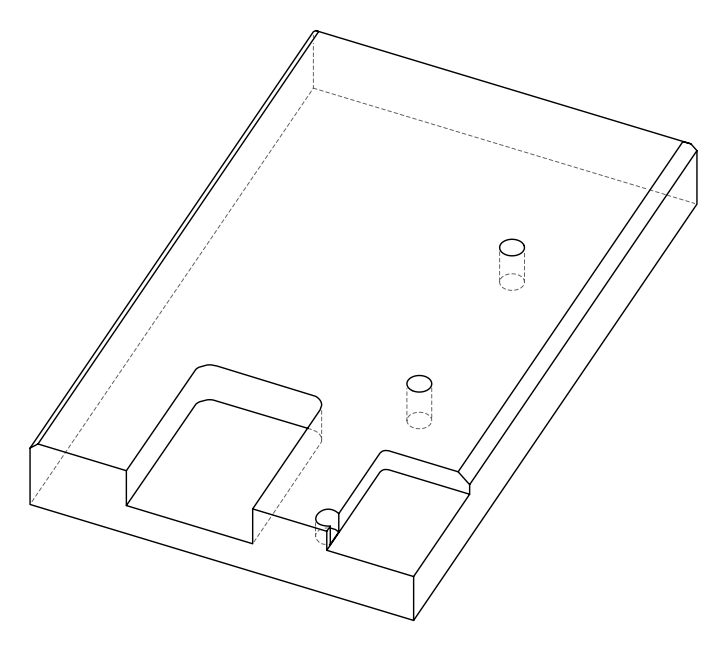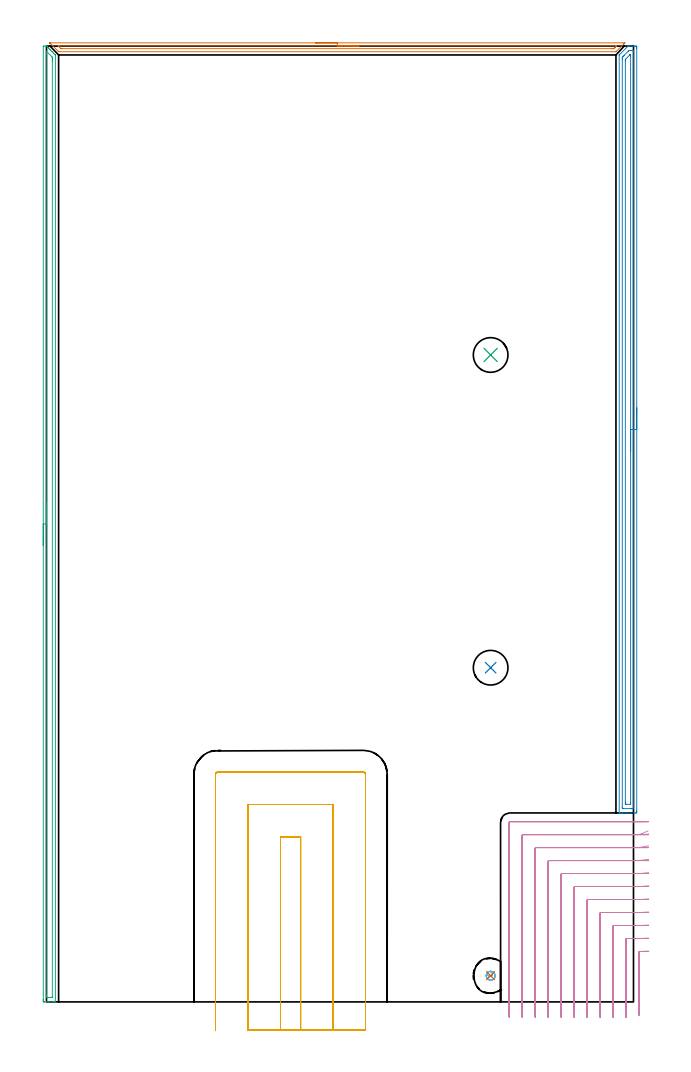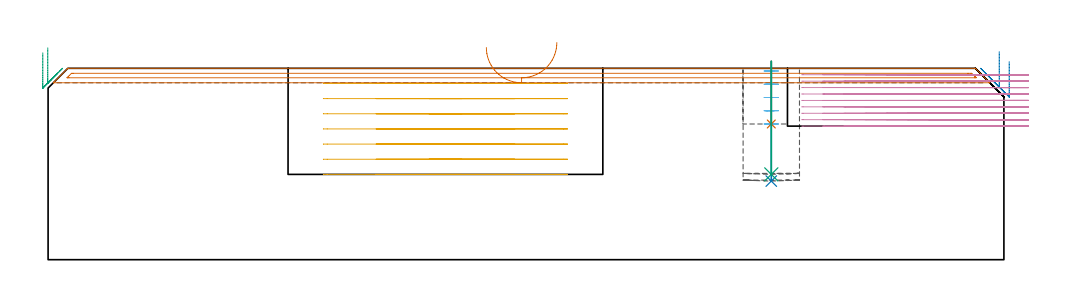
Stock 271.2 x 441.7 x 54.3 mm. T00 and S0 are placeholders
(PLAN: 9 operations, 5 tool changes, 54.9 min)
(1 AREA_MILL | FG_CHAMFER_SURFACE | UGT0205_001 | 4.35 min | 2272 mm3)
(2 AREA_MILL_1 | FG_CHAMFER_SURFACE_1 | UGT0205_001 | 8.7 min | 11746 mm3)
(3 AREA_MILL_2 | FG_CHAMFER_SURFACE_2 | UGT0205_001 | 7.24 min | 6886 mm3)
(4 MILL_CORNER_NOTCH_RECTANGULAR | CORNER_NOTCH_RECTANGULAR | UGT0201_007 | Follow Part, ap 2, ae 75% | 20.96 min | 87681 mm3)
(5 MILL_SLOT | SLOT_PARTIAL_RECTANGULAR | UGT0201_094 | Follow Part, ap 5, ae 75% | 12.87 min | 310798 mm3)
(6 MILL_BLIND_HOLE_FROM_SOLID_MATERIAL | STEP1POCKET | NXT0201_011 | Spiral | 0.41 min | 2708 mm3)
(7 BORE_BLIND_HOLE | STEP1POCKET | UGT0332_065 | 0.07 min | 0 mm3)
(8 INDEXABLE_INSERT_DRILL_BLIND_HOLE_FROM_SOLID | STEP1POCKET_1 | NXT0302_003 | 0.14 min | 6380 mm3)
(9 INDEXABLE_INSERT_DRILL_BLIND_HOLE_FROM_SOLID_1 | STEP1POCKET_2 | NXT0302_003 | 0.13 min | 5997 mm3)
(TOOL UGT0205_001 | Chamfer Mill 20 x 3 x 45 deg. | D20 FL50 Z2)
(TOOL UGT0201_007 | End Mill 8 mm | D8 FL19 Z4)
(TOOL UGT0201_094 | End mill 20 mm | D20 FL38 Z4)
(TOOL NXT0201_011 | ENDMILL 12mm [2P460-1200-NA 1630] | D12 FL38 Z6)
(TOOL UGT0332_065 | 16 mm Boring Bar Slip Fit | D16)
(TOOL NXT0302_003 | Index. Insert Drill 16mm [880-D1600L20-05] | D16 PA176 FL80 Z2)
(OP 1 AREA_MILL)
G17 G21 G94 G90
T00 M6
G54
G17 G0 G90 X124.35 Y443.1 S1061 M3
G43 Z64.3 H0
Z60.2
G94 G1 X124.388 Z59.328 F250.
X124.502 Z58.463
X124.691 Z57.612
X124.953 Z56.78
X125.287 Z55.974
X125.69 Z55.2
X126.159 Z54.464
X126.69 Z53.772
X127.279 Z53.129
X127.922 Z52.54
X128.614 Z52.008
X129.35 Z51.54
X130.124 Z51.137
X130.93 Z50.803
X131.762 Z50.541
X132.614 Z50.352
X133.479 Z50.238
X134.35 Z50.2
X267.058
X267.17 Y443.096 Z50.195
X267.181 Y443.092 Z50.198
X267.184 Y443.091 Z50.199
X267.165 Y443.06 Z50.23
X267.027 Y442.926 Z50.372
X266.894 Y442.792 Z50.504
X266.766 Y442.665 Z50.633
X263.307 Y439.207 Z54.093
X263.136 Y439.038 Z54.257
X263.095 Y439.004 Z54.289
X263.007 Y439. Z54.3
X5.693
X5.605 Y439.004 Z54.289
X5.564 Y439.038 Z54.257
X5.393 Y439.207 Z54.093
X1.806 Y442.792 Z50.504
X1.673 Y442.926 Z50.372
X1.535 Y443.06 Z50.23
X1.516 Y443.091 Z50.199
X1.519 Y443.092 Z50.198
X1.53 Y443.096 Z50.196
X1.642 Y443.1 Z50.2
X134.35
Y441.686 Z51.614
X262.808 Y441.685 Z51.615
X263.007
X263.252 Y441.682 Z51.618
X263.308 Y441.679 Z51.621
X263.287 Y441.648 Z51.652
X263.112 Y441.466 Z51.834
X263.007 Y441.357 Z51.943
X262.852 Y441.201 Z52.099
X262.7 Y441.05 Z52.25
X262.409 Y440.762 Z52.538
X262.113 Y440.474 Z52.826
X262.048 Y440.421 Z52.879
X261.992 Y440.419 Z52.881
X261.87 Y440.416 Z52.884
X261.22 Y440.414 Z52.886
X260.978
X7.239
X6.913 Y440.416 Z52.884
X6.75 Y440.418 Z52.882
X6.67 Y440.421 Z52.879
X6.633 Y440.429 Z52.871
X6.587 Y440.469 Z52.831
X6.001 Y441.05 Z52.25
X5.693 Y441.359 Z51.941
X5.404 Y441.658 Z51.642
X5.387 Y441.68 Z51.62
X5.418 Y441.681 Z51.619
X5.509 Y441.684 Z51.616
X5.693 Y441.685 Z51.615
X5.935 Y441.686 Z51.614
X134.35
X135.222 Z51.652
X136.087 Z51.766
X136.938 Z51.955
X137.77 Z52.217
X138.576 Z52.551
X139.35 Z52.954
X140.086 Z53.423
X140.778 Z53.954
X141.421 Z54.543
X142.011 Z55.186
X142.542 Z55.878
X143.01 Z56.614
X143.413 Z57.388
X143.747 Z58.194
X144.009 Z59.026
X144.198 Z59.878
X144.312 Z60.743
X144.35 Z61.614
G0 Z64.3
M5
M2
(OP 2 AREA_MILL_1)
G17 G21 G94 G90
T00 M6
G54
G17 G0 G90 X272.7 Y274.45 S1061 M3
G43 Z64.3 H0
Z56.2
G94 G1 Y274.412 Z55.328 F250.
Y274.298 Z54.464
Y274.109 Z53.612
Y273.847 Z52.78
Y273.513 Z51.974
Y273.11 Z51.2
Y272.642 Z50.464
Y272.11 Z49.772
Y271.521 Z49.129
Y270.878 Z48.54
Y270.186 Z48.008
Y269.45 Z47.54
Y268.676 Z47.137
Y267.87 Z46.803
Y267.038 Z46.541
Y266.187 Z46.352
Y265.322 Z46.238
Y264.45 Z46.2
Y88.305
X272.699 Y87.924 Z46.201
X272.695 Y87.417 Z46.203
X272.692 Y87.309 Z46.206
X272.192 Y87.3 Z46.705
X267.765 Z51.13
X266.345 Z52.551
X265.994 Z52.902
X265.291 Z53.609
X265.003 Z53.896
X264.625 Y87.307 Z54.266
X264.603 Y87.31 Z54.288
X264.6 Y87.477 Z54.3
Y437.401
X264.604 Y437.495 Z54.289
X264.627 Y437.525 Z54.268
X264.71 Y437.611 Z54.188
X268.522 Y441.423 Z50.376
X268.65 Y441.547 Z50.248
X268.696 Y441.59 Z50.201
X269. Y441.599 Z49.894
X269.353 Y441.6 Z49.546
X270.773 Z48.124
X271.306 Z47.59
X271.658 Z47.239
X272.192 Y441.596 Z46.703
X272.691 Y441.591 Z46.205
X272.694 Y441.482 Z46.203
X272.699 Y440.976 Z46.201
X272.7 Y440.463 Z46.2
Y264.45
X271.286 Z47.614
X271.285 Y89.494 Z47.615
X271.284 Y89.385 Z47.616
X271.281 Y89.331 Z47.619
X271.28 Y89.312 Z47.62
X271.237 Y89.31 Z47.663
X270.827 Y89.302 Z48.073
X270.421 Y89.3 Z48.479
X269.943 Z48.957
X266.4 Y89.301 Z52.5
X266.146 Y89.307 Z52.754
X266.033 Y89.31 Z52.867
X266.015 Y89.69 Z52.885
Y89.712
Y435.613
X266.031 Y436.469 Z52.869
X266.063 Y436.507 Z52.837
X266.47 Y436.919 Z52.43
X266.879 Y437.329 Z52.021
X268.738 Y439.188 Z50.162
X269.145 Y439.583 Z49.755
X269.535 Y439.591 Z49.365
X270.015 Y439.598 Z48.885
X270.421 Y439.599 Z48.479
X270.9 Z48.
X271.154 Y439.593 Z47.746
X271.267 Y439.59 Z47.633
X271.285 Y439.21 Z47.615
Y439.188
X271.286 Y264.45 Z47.614
X269.872 Z49.028
X269.871 Y92.054 Z49.029
X269.869 Y91.5 Z49.031
X269.866 Y91.331 Z49.034
X269.865 Y91.316 Z49.035
X269.85 Y91.31 Z49.05
X269.799 Y91.305 Z49.101
X269.732 Y91.301 Z49.168
X267.962 Y91.3 Z50.938
X267.765 Y91.302 Z51.135
X267.567 Y91.306 Z51.333
X267.442 Y91.31 Z51.458
X267.435 Y91.387 Z51.465
X267.433 Y91.5 Z51.467
X267.429 Y91.838 Z51.471
Y92.393
X267.428 Y92.733 Z51.472
X267.429 Y434.719 Z51.471
X267.43 Y435.057 Z51.47
X267.433 Y435.335 Z51.467
X267.435 Y435.403 Z51.465
X267.442 Y435.431 Z51.458
X267.468 Y435.459 Z51.432
X267.613 Y435.613 Z51.287
X269.4 Y437.4 Z49.5
X269.469 Y437.468 Z49.431
X269.535 Y437.53 Z49.365
X269.603 Y437.59 Z49.297
X269.733 Y437.591 Z49.167
X269.859 Y437.59 Z49.041
X269.864 Y437.513 Z49.036
X269.867 Y437.4 Z49.033
X269.87 Y437.062 Z49.03
X269.872 Y430.801 Z49.028
Y264.45
Y263.578 Z49.067
Y262.714 Z49.18
Y261.862 Z49.369
Y261.03 Z49.632
Y260.224 Z49.965
Y259.45 Z50.368
Y258.714 Z50.837
Y258.022 Z51.368
Y257.379 Z51.957
Y256.79 Z52.601
Y256.259 Z53.293
Y255.79 Z54.028
Y255.387 Z54.802
Y255.053 Z55.608
Y254.791 Z56.44
Y254.602 Z57.292
Y254.488 Z58.157
Y254.45 Z59.028
G0 Z64.3
M5
M2
(OP 3 AREA_MILL_2)
G17 G21 G94 G90
T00 M6
G54
G17 G0 G90 X-1.5 Y210.8 S1061 M3
G43 Z64.3 H0
Z58.7
G94 G1 Y210.838 Z57.828 F250.
Y210.952 Z56.964
Y211.141 Z56.112
Y211.403 Z55.28
Y211.737 Z54.474
Y212.14 Z53.7
Y212.609 Z52.964
Y213.14 Z52.272
Y213.729 Z51.629
Y214.372 Z51.04
Y215.064 Z50.509
Y215.8 Z50.04
Y216.574 Z49.637
Y217.38 Z49.303
Y218.212 Z49.041
Y219.064 Z48.852
Y219.928 Z48.738
Y220.8 Z48.7
Y441.43
X-1.497 Y441.51 Z48.703
X-1.492 Y441.59 Z48.706
X-1.139 Y441.6 Z49.061
X-0.286 Z49.913
X-0.035 Y441.597 Z50.164
X-0.007 Y441.595 Z50.192
X0.021 Y441.579 Z50.22
X0.204 Y441.396 Z50.403
X0.261 Y441.34 Z50.458
X0.319 Y441.281 Z50.518
X0.5 Y441.101 Z50.699
X0.558 Y441.043 Z50.755
X0.617 Y440.984 Z50.816
X0.796 Y440.805 Z50.995
X0.855 Y440.747 Z51.051
X1.561 Y440.039 Z51.761
X1.745 Y439.856 Z51.942
X2.442 Y439.158 Z52.642
X2.635 Y438.966 Z52.832
X3.296 Y438.304 Z53.496
X3.977 Y437.623 Z54.177
X4.096 Y437.494 Z54.29
X4.1 Y437.411 Z54.3
Y0.17
X4.097 Y0.01 Z54.288
X4.053 Y0.007 Z54.244
X3.663 Y0. Z53.863
X3.312 Z53.512
X2.635 Z52.83
X1.407 Z51.604
X0.855 Z51.049
X0.24 Z50.436
X-0.926 Y0.001 Z49.27
X-1.176 Y0.003 Z49.02
X-1.491 Y0.008 Z48.705
X-1.493 Y0.047 Z48.703
X-1.499 Y0.616 Z48.701
X-1.5 Y1.193 Z48.7
Y220.8
X-0.086 Z50.114
Y438.354
X-0.081 Y439.197 Z50.119
X-0.08 Y439.204 Z50.12
X-0.05 Y439.197 Z50.15
X-0.035 Y439.184 Z50.165
X2.632 Y436.517 Z52.832
X2.635 Y436.512 Z52.835
X2.682 Y435.624 Z52.882
X2.684 Y435.575 Z52.884
X2.686 Y434.731 Z52.886
X2.685 Y2.302 Z52.885
X2.683 Y2.201 Z52.883
X2.678 Y2.01 Z52.878
X2.635 Y2.008 Z52.835
X2.145 Y2.001 Z52.345
X0.855 Z51.055
X0.363 Y2.003 Z50.563
X-0.035 Y2.01 Z50.165
X-0.079 Y2.403 Z50.121
X-0.082 Y2.45 Z50.118
X-0.086 Y3.296 Z50.114
Y3.347
Y220.8
Y221.672 Z50.152
Y222.537 Z50.266
Y223.388 Z50.455
Y224.22 Z50.717
Y225.026 Z51.051
Y225.8 Z51.454
Y226.536 Z51.923
Y227.228 Z52.454
Y227.871 Z53.043
Y228.46 Z53.686
Y228.992 Z54.379
Y229.46 Z55.114
Y229.863 Z55.888
Y230.197 Z56.694
Y230.459 Z57.526
Y230.648 Z58.378
Y230.762 Z59.243
Y230.8 Z60.114
G0 Z64.3
M5
M2
(OP 4 MILL_CORNER_NOTCH_RECTANGULAR)
G17 G21 G94 G90
T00 M6
G54
G17 G0 G90 X278.198 Y23.466 S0 M3
G43 Z64.3 H0
Z52.478
G94 G1 X275.2 Y23.347 F250.
G2 X274.186 Y23.316 R60. F500.
G3 X273.8 Y22.92 R0.4
G1 Y-3.04
Y-6.04 F250.
G0 Z64.3
X278.197 Y29.485
Z52.478
G1 X275.2 Y29.353
G2 X272.819 Y29.3 R54. F500.
G1 X268.196
G3 X267.8 Y28.904 R0.4
G1 Y-4.
Y-7. F250.
G0 Z64.3
X278.196 Y35.508
Z52.478
G1 X275.2 Y35.359
G2 X272.819 Y35.3 R48. F500.
G1 X262.196
G3 X261.8 Y34.904 R0.4
G1 Y-4.
Y-7. F250.
G0 Z64.3
X278.195 Y41.538
Z52.478
G1 X275.2 Y41.368
G2 X272.819 Y41.3 R42. F500.
G1 X256.196
G3 X255.8 Y40.904 R0.4
G1 Y-4.
Y-7. F250.
G0 Z64.3
X278.193 Y47.577
Z52.478
G1 X275.2 Y47.379
G2 X272.819 Y47.3 R36. F500.
G1 X250.196
G3 X249.8 Y46.904 R0.4
G1 Y-4.
Y-7. F250.
G0 Z64.3
X278.191 Y53.633
Z52.478
G1 X275.2 Y53.395
G2 X272.819 Y53.3 R30. F500.
G1 X244.196
G3 X243.8 Y52.904 R0.4
G1 Y-4.
Y-7. F250.
G0 Z64.3
X278.185 Y59.716
Z52.478
G1 X275.2 Y59.418
G2 X272.819 Y59.3 R24. F500.
G1 X238.196
G3 X237.8 Y58.904 R0.4
G1 Y-4.
Y-7. F250.
G0 Z64.3
X278.174 Y65.855
Z52.478
G1 X275.2 Y65.458
G2 X272.819 Y65.3 R18. F500.
G1 X232.197
G3 X231.8 Y64.903 R0.4
G1 Y-4.
Y-7. F250.
G0 Z64.3
X278.14 Y72.134
Z52.478
G1 X275.2 Y71.539
G2 X272.819 Y71.3 R12. F500.
G1 X226.197
G3 X225.8 Y70.903 R0.4
G1 Y-4.
Y-7. F250.
G0 Z64.3
X277.954 Y78.983
Z52.478
G1 X275.2 Y77.793
G2 X272.819 Y77.3 R6. F500.
G1 X220.197
G3 X219.8 Y76.903 R0.4
G1 Y-4.
Y-7. F250.
G0 Z64.3
X275.819 Y83.3
Z52.478
G1 X272.819
X214.197 F500.
G3 X213.8 Y82.903 R0.4
G1 Y-4.
Y-7. F250.
G0 Z64.3
X278.2 Y23.323
Z50.655
G1 X275.2 Y23.302
G2 X274.77 Y23.3 R60. F500.
G1 X274.195
G3 X273.8 Y22.905 R0.4
G1 Y-3.04
Y-6.04 F250.
G0 Z64.3
X278.2 Y29.326
Z50.655
G1 X275.2 Y29.302
G2 X274.77 Y29.3 R54. F500.
G1 X268.196
G3 X267.8 Y28.904 R0.4
G1 Y-4.
Y-7. F250.
G0 Z64.3
X278.2 Y35.329
Z50.655
G1 X275.2 Y35.302
G2 X274.77 Y35.3 R48. F500.
G1 X262.196
G3 X261.8 Y34.904 R0.4
G1 Y-4.
Y-7. F250.
G0 Z64.3
X278.2 Y41.333
Z50.655
G1 X275.2 Y41.302
G2 X274.77 Y41.3 R42. F500.
G1 X256.196
G3 X255.8 Y40.904 R0.4
G1 Y-4.
Y-7. F250.
G0 Z64.3
X278.2 Y47.338
Z50.655
G1 X275.2 Y47.303
G2 X274.77 Y47.3 R36. F500.
G1 X250.196
G3 X249.8 Y46.904 R0.4
G1 Y-4.
Y-7. F250.
G0 Z64.3
X278.2 Y53.346
Z50.655
G1 X275.2 Y53.303
G2 X274.77 Y53.3 R30. F500.
G1 X244.196
G3 X243.8 Y52.904 R0.4
G1 Y-4.
Y-7. F250.
G0 Z64.3
X278.2 Y59.358
Z50.655
G1 X275.2 Y59.304
G2 X274.77 Y59.3 R24. F500.
G1 X238.196
G3 X237.8 Y58.904 R0.4
G1 Y-4.
Y-7. F250.
G0 Z64.3
X278.199 Y65.377
Z50.655
G1 X275.2 Y65.305
G2 X274.77 Y65.3 R18. F500.
G1 X232.197
G3 X231.8 Y64.903 R0.4
G1 Y-4.
Y-7. F250.
G0 Z64.3
X278.198 Y71.415
Z50.655
G1 X275.2 Y71.308
G2 X274.77 Y71.3 R12. F500.
G1 X226.197
G3 X225.8 Y70.903 R0.4
G1 Y-4.
Y-7. F250.
G0 Z64.3
X278.192 Y77.53
Z50.655
G1 X275.2 Y77.315
G2 X274.77 Y77.3 R6. F500.
G1 X220.197
G3 X219.8 Y76.903 R0.4
G1 Y-4.
Y-7. F250.
G0 Z64.3
X277.77 Y83.3
Z50.655
G1 X274.77
X214.197 F500.
G3 X213.8 Y82.903 R0.4
G1 Y-4.
Y-7. F250.
G0 Z64.3
X278.2 Y23.3
Z48.833
G1 X275.2
X274.195 F500.
G3 X273.8 Y22.905 R0.4
G1 Y-3.04
Y-6.04 F250.
G0 Z64.3
X278.2 Y29.3
Z48.833
G1 X275.2
X268.196 F500.
G3 X267.8 Y28.904 R0.4
G1 Y-4.
Y-7. F250.
G0 Z64.3
X278.2 Y35.3
Z48.833
G1 X275.2
X262.196 F500.
G3 X261.8 Y34.904 R0.4
G1 Y-4.
Y-7. F250.
G0 Z64.3
X278.2 Y41.3
Z48.833
G1 X275.2
X256.196 F500.
G3 X255.8 Y40.904 R0.4
G1 Y-4.
Y-7. F250.
G0 Z64.3
X278.2 Y47.3
Z48.833
G1 X275.2
X250.196 F500.
G3 X249.8 Y46.904 R0.4
G1 Y-4.
Y-7. F250.
G0 Z64.3
X278.2 Y53.3
Z48.833
G1 X275.2
X244.196 F500.
G3 X243.8 Y52.904 R0.4
G1 Y-4.
Y-7. F250.
G0 Z64.3
X278.2 Y59.3
Z48.833
G1 X275.2
X238.196 F500.
G3 X237.8 Y58.903 R0.4
G1 Y-4.
Y-7. F250.
G0 Z64.3
X278.2 Y65.3
Z48.833
G1 X275.2
X232.197 F500.
G3 X231.8 Y64.903 R0.4
G1 Y-4.
Y-7. F250.
G0 Z64.3
X278.2 Y71.3
Z48.833
G1 X275.2
X226.197 F500.
G3 X225.8 Y70.903 R0.4
G1 Y-4.
Y-7. F250.
G0 Z64.3
X278.2 Y77.3
Z48.833
G1 X275.2
X220.197 F500.
G3 X219.8 Y76.903 R0.4
G1 Y-4.
Y-7. F250.
G0 Z64.3
X278.2 Y83.3
Z48.833
G1 X275.2
X214.197 F500.
G3 X213.8 Y82.903 R0.4
G1 Y-4.
Y-7. F250.
G0 Z64.3
X278.2 Y23.3
Z47.011
G1 X275.2
X274.195 F500.
G3 X273.8 Y22.905 R0.4
G1 Y-3.04
Y-6.04 F250.
G0 Z64.3
X278.2 Y29.3
Z47.011
G1 X275.2
X268.196 F500.
G3 X267.8 Y28.904 R0.4
G1 Y-4.
Y-7. F250.
G0 Z64.3
X278.2 Y35.3
Z47.011
G1 X275.2
X262.196 F500.
G3 X261.8 Y34.904 R0.4
G1 Y-4.
Y-7. F250.
G0 Z64.3
X278.2 Y41.3
Z47.011
G1 X275.2
X256.196 F500.
G3 X255.8 Y40.904 R0.4
G1 Y-4.
Y-7. F250.
G0 Z64.3
X278.2 Y47.3
Z47.011
G1 X275.2
X250.196 F500.
G3 X249.8 Y46.904 R0.4
G1 Y-4.
Y-7. F250.
G0 Z64.3
X278.2 Y53.3
Z47.011
G1 X275.2
X244.196 F500.
G3 X243.8 Y52.904 R0.4
G1 Y-4.
Y-7. F250.
G0 Z64.3
X278.2 Y59.3
Z47.011
G1 X275.2
X238.196 F500.
G3 X237.8 Y58.903 R0.4
G1 Y-4.
Y-7. F250.
G0 Z64.3
X278.2 Y65.3
Z47.011
G1 X275.2
X232.197 F500.
G3 X231.8 Y64.903 R0.4
G1 Y-4.
Y-7. F250.
G0 Z64.3
X278.2 Y71.3
Z47.011
G1 X275.2
X226.197 F500.
G3 X225.8 Y70.903 R0.4
G1 Y-4.
Y-7. F250.
G0 Z64.3
X278.2 Y77.3
Z47.011
G1 X275.2
X220.197 F500.
G3 X219.8 Y76.903 R0.4
G1 Y-4.
Y-7. F250.
G0 Z64.3
X278.2 Y83.3
Z47.011
G1 X275.2
X214.197 F500.
G3 X213.8 Y82.903 R0.4
G1 Y-4.
Y-7. F250.
G0 Z64.3
X278.2 Y23.3
Z45.189
G1 X275.2
X274.195 F500.
G3 X273.8 Y22.905 R0.4
G1 Y-3.04
Y-6.04 F250.
G0 Z64.3
X278.2 Y29.3
Z45.189
G1 X275.2
X268.196 F500.
G3 X267.8 Y28.904 R0.4
G1 Y-4.
Y-7. F250.
G0 Z64.3
X278.2 Y35.3
Z45.189
G1 X275.2
X262.196 F500.
G3 X261.8 Y34.904 R0.4
G1 Y-4.
Y-7. F250.
G0 Z64.3
X278.2 Y41.3
Z45.189
G1 X275.2
X256.196 F500.
G3 X255.8 Y40.904 R0.4
G1 Y-4.
Y-7. F250.
G0 Z64.3
X278.2 Y47.3
Z45.189
G1 X275.2
X250.196 F500.
G3 X249.8 Y46.904 R0.4
G1 Y-4.
Y-7. F250.
G0 Z64.3
X278.2 Y53.3
Z45.189
G1 X275.2
X244.196 F500.
G3 X243.8 Y52.904 R0.4
G1 Y-4.
Y-7. F250.
G0 Z64.3
X278.2 Y59.3
Z45.189
G1 X275.2
X238.196 F500.
G3 X237.8 Y58.904 R0.4
G1 Y-4.
Y-7. F250.
G0 Z64.3
X278.2 Y65.3
Z45.189
G1 X275.2
X232.197 F500.
G3 X231.8 Y64.903 R0.4
G1 Y-4.
Y-7. F250.
G0 Z64.3
X278.2 Y71.3
Z45.189
G1 X275.2
X226.197 F500.
G3 X225.8 Y70.903 R0.4
G1 Y-4.
Y-7. F250.
G0 Z64.3
X278.2 Y77.3
Z45.189
G1 X275.2
X220.197 F500.
G3 X219.8 Y76.903 R0.4
G1 Y-4.
Y-7. F250.
G0 Z64.3
X278.2 Y83.3
Z45.189
G1 X275.2
X214.197 F500.
G3 X213.8 Y82.903 R0.4
G1 Y-4.
Y-7. F250.
G0 Z64.3
X278.2 Y23.3
Z43.367
G1 X275.2
X274.195 F500.
G3 X273.8 Y22.905 R0.4
G1 Y-3.04
Y-6.04 F250.
G0 Z64.3
X278.2 Y29.3
Z43.367
G1 X275.2
X268.196 F500.
G3 X267.8 Y28.904 R0.4
G1 Y-4.
Y-7. F250.
G0 Z64.3
X278.2 Y35.3
Z43.367
G1 X275.2
X262.196 F500.
G3 X261.8 Y34.904 R0.4
G1 Y-4.
Y-7. F250.
G0 Z64.3
X278.2 Y41.3
Z43.367
G1 X275.2
X256.196 F500.
G3 X255.8 Y40.904 R0.4
G1 Y-4.
Y-7. F250.
G0 Z64.3
X278.2 Y47.3
Z43.367
G1 X275.2
X250.196 F500.
G3 X249.8 Y46.904 R0.4
G1 Y-4.
Y-7. F250.
G0 Z64.3
X278.2 Y53.3
Z43.367
G1 X275.2
X244.196 F500.
G3 X243.8 Y52.904 R0.4
G1 Y-4.
Y-7. F250.
G0 Z64.3
X278.2 Y59.3
Z43.367
G1 X275.2
X238.196 F500.
G3 X237.8 Y58.904 R0.4
G1 Y-4.
Y-7. F250.
G0 Z64.3
X278.2 Y65.3
Z43.367
G1 X275.2
X232.197 F500.
G3 X231.8 Y64.903 R0.4
G1 Y-4.
Y-7. F250.
G0 Z64.3
X278.2 Y71.3
Z43.367
G1 X275.2
X226.197 F500.
G3 X225.8 Y70.903 R0.4
G1 Y-4.
Y-7. F250.
G0 Z64.3
X278.2 Y77.3
Z43.367
G1 X275.2
X220.197 F500.
G3 X219.8 Y76.903 R0.4
G1 Y-4.
Y-7. F250.
G0 Z64.3
X278.2 Y83.3
Z43.367
G1 X275.2
X214.197 F500.
G3 X213.8 Y82.903 R0.4
G1 Y-4.
Y-7. F250.
G0 Z64.3
X278.2 Y23.3
Z41.544
G1 X275.2
X274.195 F500.
G3 X273.8 Y22.905 R0.4
G1 Y-3.04
Y-6.04 F250.
G0 Z64.3
X278.2 Y29.3
Z41.544
G1 X275.2
X268.196 F500.
G3 X267.8 Y28.904 R0.4
G1 Y-4.
Y-7. F250.
G0 Z64.3
X278.2 Y35.3
Z41.544
G1 X275.2
X262.196 F500.
G3 X261.8 Y34.904 R0.4
G1 Y-4.
Y-7. F250.
G0 Z64.3
X278.2 Y41.3
Z41.544
G1 X275.2
X256.196 F500.
G3 X255.8 Y40.904 R0.4
G1 Y-4.
Y-7. F250.
G0 Z64.3
X278.2 Y47.3
Z41.544
G1 X275.2
X250.196 F500.
G3 X249.8 Y46.904 R0.4
G1 Y-4.
Y-7. F250.
G0 Z64.3
X278.2 Y53.3
Z41.544
G1 X275.2
X244.196 F500.
G3 X243.8 Y52.904 R0.4
G1 Y-4.
Y-7. F250.
G0 Z64.3
X278.2 Y59.3
Z41.544
G1 X275.2
X238.196 F500.
G3 X237.8 Y58.904 R0.4
G1 Y-4.
Y-7. F250.
G0 Z64.3
X278.2 Y65.3
Z41.544
G1 X275.2
X232.197 F500.
G3 X231.8 Y64.903 R0.4
G1 Y-4.
Y-7. F250.
G0 Z64.3
X278.2 Y71.3
Z41.544
G1 X275.2
X226.197 F500.
G3 X225.8 Y70.903 R0.4
G1 Y-4.
Y-7. F250.
G0 Z64.3
X278.2 Y77.3
Z41.544
G1 X275.2
X220.197 F500.
G3 X219.8 Y76.903 R0.4
G1 Y-4.
Y-7. F250.
G0 Z64.3
X278.2 Y83.3
Z41.544
G1 X275.2
X214.197 F500.
G3 X213.8 Y82.903 R0.4
G1 Y-4.
Y-7. F250.
G0 Z64.3
X278.2 Y23.3
Z39.722
G1 X275.2
X274.195 F500.
G3 X273.8 Y22.905 R0.4
G1 Y-3.04
Y-6.04 F250.
G0 Z64.3
X278.2 Y29.3
Z39.722
G1 X275.2
X268.196 F500.
G3 X267.8 Y28.904 R0.4
G1 Y-4.
Y-7. F250.
G0 Z64.3
X278.2 Y35.3
Z39.722
G1 X275.2
X262.196 F500.
G3 X261.8 Y34.904 R0.4
G1 Y-4.
Y-7. F250.
G0 Z64.3
X278.2 Y41.3
Z39.722
G1 X275.2
X256.196 F500.
G3 X255.8 Y40.904 R0.4
G1 Y-4.
Y-7. F250.
G0 Z64.3
X278.2 Y47.3
Z39.722
G1 X275.2
X250.196 F500.
G3 X249.8 Y46.904 R0.4
G1 Y-4.
Y-7. F250.
G0 Z64.3
X278.2 Y53.3
Z39.722
G1 X275.2
X244.196 F500.
G3 X243.8 Y52.904 R0.4
G1 Y-4.
Y-7. F250.
G0 Z64.3
X278.2 Y59.3
Z39.722
G1 X275.2
X238.196 F500.
G3 X237.8 Y58.904 R0.4
G1 Y-4.
Y-7. F250.
G0 Z64.3
X278.2 Y65.3
Z39.722
G1 X275.2
X232.197 F500.
G3 X231.8 Y64.903 R0.4
G1 Y-4.
Y-7. F250.
G0 Z64.3
X278.2 Y71.3
Z39.722
G1 X275.2
X226.197 F500.
G3 X225.8 Y70.903 R0.4
G1 Y-4.
Y-7. F250.
G0 Z64.3
X278.2 Y77.3
Z39.722
G1 X275.2
X220.197 F500.
G3 X219.8 Y76.903 R0.4
G1 Y-4.
Y-7. F250.
G0 Z64.3
X278.2 Y83.3
Z39.722
G1 X275.2
X214.197 F500.
G3 X213.8 Y82.903 R0.4
G1 Y-4.
Y-7. F250.
G0 Z64.3
X278.2 Y23.3
Z37.9
G1 X275.2
X274.195 F500.
G3 X273.8 Y22.905 R0.4
G1 Y-3.04
Y-6.04 F250.
G0 Z64.3
X278.2 Y29.3
Z37.9
G1 X275.2
X268.196 F500.
G3 X267.8 Y28.904 R0.4
G1 Y-4.
Y-7. F250.
G0 Z64.3
X278.2 Y35.3
Z37.9
G1 X275.2
X262.196 F500.
G3 X261.8 Y34.904 R0.4
G1 Y-4.
Y-7. F250.
G0 Z64.3
X278.2 Y41.3
Z37.9
G1 X275.2
X256.196 F500.
G3 X255.8 Y40.904 R0.4
G1 Y-4.
Y-7. F250.
G0 Z64.3
X278.2 Y47.3
Z37.9
G1 X275.2
X250.196 F500.
G3 X249.8 Y46.904 R0.4
G1 Y-4.
Y-7. F250.
G0 Z64.3
X278.2 Y53.3
Z37.9
G1 X275.2
X244.196 F500.
G3 X243.8 Y52.904 R0.4
G1 Y-4.
Y-7. F250.
G0 Z64.3
X278.2 Y59.3
Z37.9
G1 X275.2
X238.196 F500.
G3 X237.8 Y58.904 R0.4
G1 Y-4.
Y-7. F250.
G0 Z64.3
X278.2 Y65.3
Z37.9
G1 X275.2
X232.197 F500.
G3 X231.8 Y64.903 R0.4
G1 Y-4.
Y-7. F250.
G0 Z64.3
X278.2 Y71.3
Z37.9
G1 X275.2
X226.197 F500.
G3 X225.8 Y70.903 R0.4
G1 Y-4.
Y-7. F250.
G0 Z64.3
X278.2 Y77.3
Z37.9
G1 X275.2
X220.197 F500.
G3 X219.8 Y76.903 R0.4
G1 Y-4.
Y-7. F250.
G0 Z64.3
X278.2 Y83.3
Z37.9
G1 X275.2
X214.197 F500.
G3 X213.8 Y82.903 R0.4
G1 Y-4.
Y-7. F250.
G0 Z64.3
M5
M2
(OP 5 MILL_SLOT)
G17 G21 G94 G90
T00 M6
G54
G17 G0 G90 X117.4 Y-13. S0 M3
G43 Z64.3 H0
Z50.
G94 G1 Y-10. F250.
Y76.2 F500.
X108.1
Y-10.
Y-13. F250.
X132.4
Y-10.
Y91.2 F500.
X93.1
Y-10.
Y-13. F250.
X147.4
Y-10.
Y105.1 F500.
G3 X146.3 Y106.2 R1.1
G1 X79.2
G3 X78.1 Y105.1 R1.1
G1 Y-10.
Y-13. F250.
G0 X117.4 Z45.7
G1 Y-10.
Y76.2 F500.
X108.1
Y-10.
Y-13. F250.
X132.4
Y-10.
Y91.2 F500.
X93.1
Y-10.
Y-13. F250.
X147.4
Y-10.
Y105.1 F500.
G3 X146.3 Y106.2 R1.1
G1 X79.2
G3 X78.1 Y105.1 R1.1
G1 Y-10.
Y-13. F250.
G0 X117.4 Z41.4
G1 Y-10.
Y76.2 F500.
X108.1
Y-10.
Y-13. F250.
X132.4
Y-10.
Y91.2 F500.
X93.1
Y-10.
Y-13. F250.
X147.4
Y-10.
Y105.1 F500.
G3 X146.3 Y106.2 R1.1
G1 X79.2
G3 X78.1 Y105.1 R1.1
G1 Y-10.
Y-13. F250.
G0 X117.4 Z37.1
G1 Y-10.
Y76.2 F500.
X108.1
Y-10.
Y-13. F250.
X132.4
Y-10.
Y91.2 F500.
X93.1
Y-10.
Y-13. F250.
X147.4
Y-10.
Y105.1 F500.
G3 X146.3 Y106.2 R1.1
G1 X79.2
G3 X78.1 Y105.1 R1.1
G1 Y-10.
Y-13. F250.
G0 X117.4 Z32.8
G1 Y-10.
Y76.2 F500.
X108.1
Y-10.
Y-13. F250.
X132.4
Y-10.
Y91.2 F500.
X93.1
Y-10.
Y-13. F250.
X147.4
Y-10.
Y105.1 F500.
G3 X146.3 Y106.2 R1.1
G1 X79.2
G3 X78.1 Y105.1 R1.1
G1 Y-10.
Y-13. F250.
G0 X117.4 Z28.5
G1 Y-10.
Y76.2 F500.
X108.1
Y-10.
Y-13. F250.
X132.4
Y-10.
Y91.2 F500.
X93.1
Y-10.
Y-13. F250.
X147.4
Y-10.
Y105.1 F500.
G3 X146.3 Y106.2 R1.1
G1 X79.2
G3 X78.1 Y105.1 R1.1
G1 Y-10.
Y-13. F250.
G0 X117.4 Z24.2
G1 Y-10.
Y76.2 F500.
X108.1
Y-10.
Y-13. F250.
X132.4
Y-10.
Y91.2 F500.
X93.1
Y-10.
Y-13. F250.
X147.4
Y-10.
Y105.1 F500.
G3 X146.3 Y106.2 R1.1
G1 X79.2
G3 X78.1 Y105.1 R1.1
G1 Y-10.
Y-13. F250.
G0 Z64.3
M5
M2
(OP 6 MILL_BLIND_HOLE_FROM_SOLID_MATERIAL)
G17 G21 G94 G90
T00 M6
G54
G17 G0 G90 X205.2 Y12.1 S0 M3
G43 Z64.3 H1
Z53.54
G94 G3 X205.921 Y13.429 R0.86 F250.
X204.083 Y13.819 R1.329
X203.481 Y10.983 R2.05
X204.083 Y13.819 R-2.05
X203.782 Y12.401 R1.025
X205.2 Y12.1 R1.025
G0 Z49.78
G3 X205.921 Y13.429 R0.86
X204.083 Y13.819 R1.329
X203.481 Y10.983 R2.05
X204.083 Y13.819 R-2.05
X203.782 Y12.401 R1.025
X205.2 Y12.1 R1.025
G0 Z46.02
G3 X205.921 Y13.429 R0.86
X204.083 Y13.819 R1.329
X203.481 Y10.983 R2.05
X204.083 Y13.819 R-2.05
X203.782 Y12.401 R1.025
X205.2 Y12.1 R1.025
G0 Z42.26
G3 X205.921 Y13.429 R0.86
X204.083 Y13.819 R1.329
X203.481 Y10.983 R2.05
X204.083 Y13.819 R-2.05
X203.782 Y12.401 R1.025
X205.2 Y12.1 R1.025
G0 Z38.5
G3 X205.921 Y13.429 R0.86
X204.083 Y13.819 R1.329
X203.481 Y10.983 R2.05
X204.083 Y13.819 R-2.05
X203.782 Y12.401 R1.025
X205.2 Y12.1 R1.025
G0 Z64.3
M5
M2
(OP 7 BORE_BLIND_HOLE)
G17 G21 G94 G90
T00 M6
G54
G17 G0 G90 X205.2 Y12.1 S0 M3
G43 Z64.3 H0
G94 G85 G98 Z38.5 F250. R56.3
G80
M5
M2
(OP 8 INDEXABLE_INSERT_DRILL_BLIND_HOLE_FROM_SOLID)
G17 G21 G94 G90
T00 M6
G54
G17 G0 G90 X205.2 Y154.4 S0 M3
G43 Z64.3 H1
G94 G81 G98 Z22.3 F250. R56.3
G80
M5
M2
(OP 9 INDEXABLE_INSERT_DRILL_BLIND_HOLE_FROM_SOLID_1)
G17 G21 G94 G90
T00 M6
G54
G17 G0 G90 X205.2 Y298.9 S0 M3
G43 Z64.3 H1
G94 G81 G98 Z24.2 F250. R56.3
G80
M5
M2
